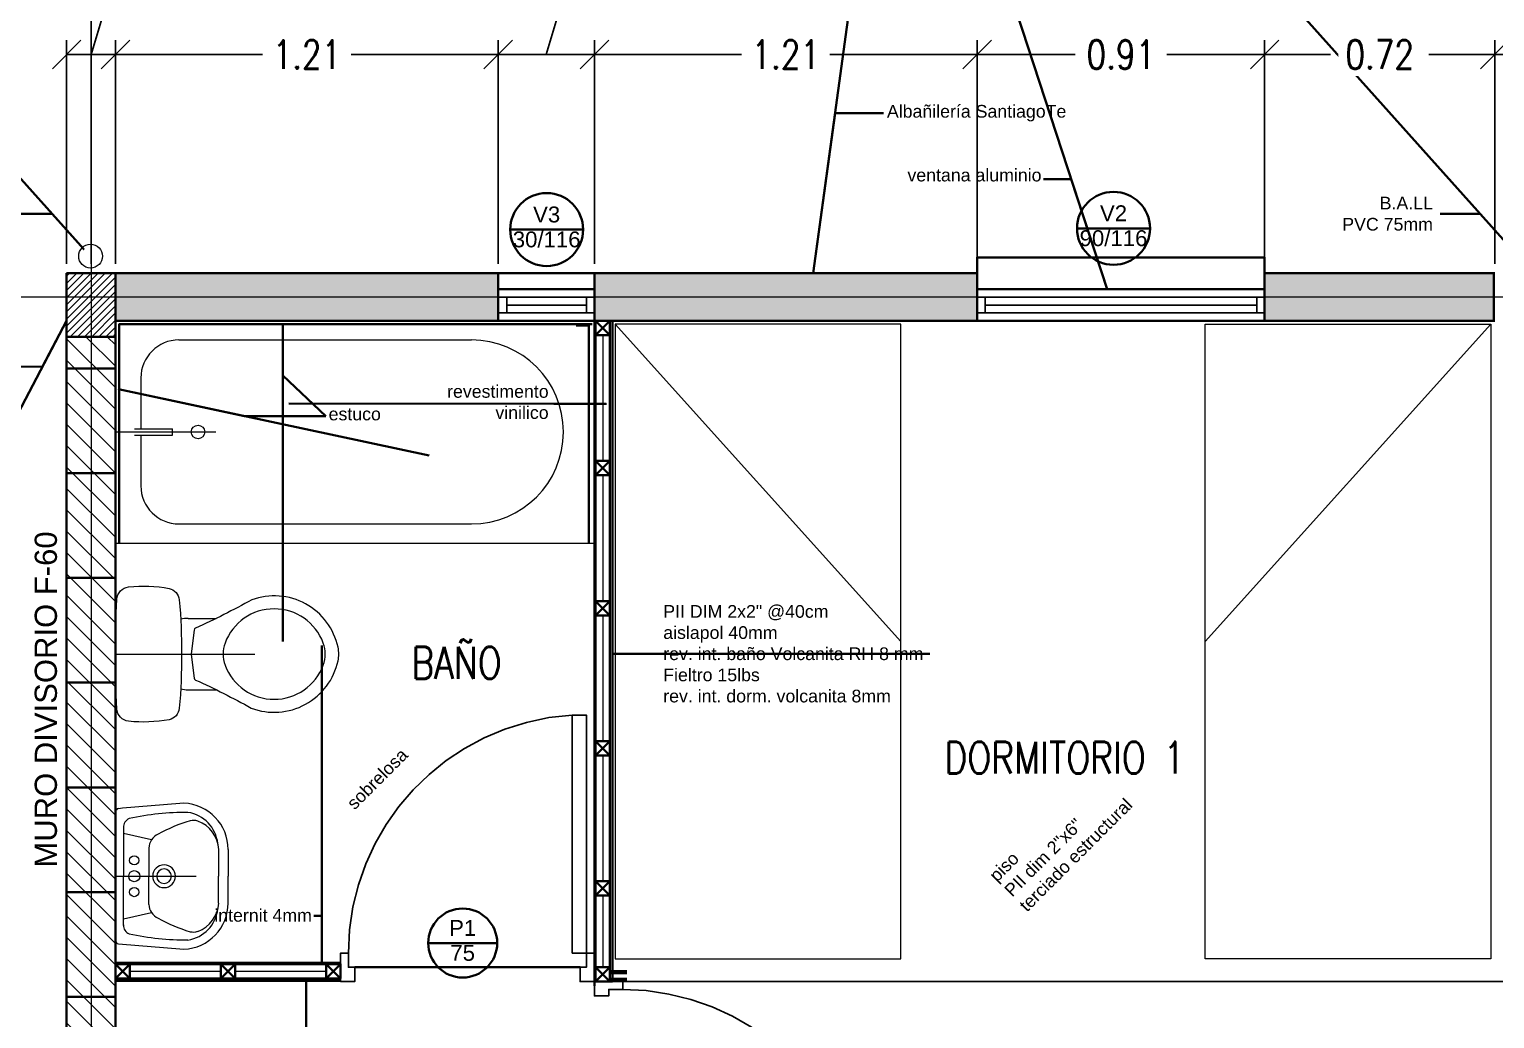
# Model space of a CAD drawing. Header units: metres. Extents: x 45 to 666, y -23 to 325.
# Drawn here: x 159.772 to 164.39, y 47.902 to 51.02 of the extents above; entities that cross this region are included whole.
import ezdxf
from ezdxf.enums import TextEntityAlignment as Align

# ---------------------------------------------------------------- set-up
doc = ezdxf.new("R2010")
doc.units = ezdxf.units.M
doc.header["$LTSCALE"] = 5
doc.header["$MEASUREMENT"] = 0
doc.linetypes.add('HIDDEN', pattern=[0.375, 0.25, -0.125])
doc.layers.get('0').update_dxf_attribs({"color": 30})
doc.layers.get('DEFPOINTS').update_dxf_attribs({"color": 210})
for name, color, linetype, lineweight in [('A-ANNO-DIMS', 3, 'Continuous', 18), ('A-ANNO-NOTE', 7, 'Continuous', 35), ('A-ANNO-SYMB', 3, 'Continuous', 18), ('A-ANNO-TEXT', 3, 'Continuous', 18), ('A-DOOR-FULL', 4, 'Continuous', 25), ('A-FLOR-FTPT', 6, 'Continuous', 70), ('A-FLOR-LEVL', 7, 'Continuous', 35), ('A-FURN', 8, 'Continuous', 18), ('A-GLAZ-FULL', 4, 'Continuous', 25), ('A-WALL-BATT', 8, 'BATTING', 18), ('A-WALL-FULL', 7, 'Continuous', 35), ('A-WALL-FULL-EXTR', 7, 'Continuous', 35), ('A-WALL-PATT', 8, 'Continuous', 18)]:
    doc.layers.add(name, color=color, linetype=linetype, lineweight=lineweight)
doc.styles.add('E-ARIAL', font='arial.ttf')
doc.styles.add('E-ROMANS', font='romans.shx', dxfattribs={"width": 0.8})
doc.linetypes.add('BATTING', pattern='A,0.0001,-0.1,[134,ltypeshp.shx,S=0.1,R=0,X=-0.1,Y=0],-0.2,[134,ltypeshp.shx,S=0.1,R=180,X=0.1,Y=0],-0.1', length=0.4001)
doc.dimstyles.new('E-0050_TICK_18', dxfattribs={"dimscale": 0.001, "dimtxt": 90, "dimasz": 90, "dimexe": 45, "dimexo": 30, "dimgap": 45, "dimtad": 0, "dimzin": 0, "dimdsep": 46, "dimtxsty": 'E-ROMANS', "dimblk": 'OBLIQUE', "dimcen": 45, "dimclrd": 256, "dimclre": 256, "dimclrt": 256, "dimadec": 0, "dimazin": 0, "dimtfac": 1, "dimtmove": 1, "dimatfit": 3, "dimldrblk": 'OPEN90', "dimfxl": 1, "dimtfill": 1, "dimtolj": 1, "dimtzin": 0, "dimarcsym": 0})
doc.dimstyles.new('E-0200_TICK_12', dxfattribs={"dimscale": 0.001, "dimtxt": 240, "dimasz": 240, "dimexe": 120, "dimexo": 80, "dimgap": 120, "dimtad": 0, "dimzin": 0, "dimdsep": 46, "dimtxsty": 'E-ROMANS', "dimblk": 'OBLIQUE', "dimcen": 120, "dimclrd": 256, "dimclre": 256, "dimclrt": 256, "dimadec": 0, "dimazin": 0, "dimtfac": 1, "dimtmove": 1, "dimatfit": 3, "dimldrblk": 'OPEN90', "dimfxl": 1, "dimtfill": 1, "dimtolj": 1, "dimtzin": 0, "dimlwd": -1, "dimarcsym": 0})

# ---------------------------------------------------------------- blocks, each defined once
blk = doc.blocks.new('CAMA 90X200')
for p, q in [((0, 0), (-0.9, -1)), ((-0.9, 0), (0, 0)), ((-0.9, -2), (-0.9, 0)), ((0, 0), (0, 0)), ((0, 0), (0, -2)), ((0, -2), (-0.9, -2))]:
    blk.add_line(p, q)
blk = doc.blocks.new('LO-CHEL-MU-PL')
for p, q in [((0, -0.2029), (0, 0.2029)), ((0.025, 0.1555), (0.025, 0)), ((0.1139, 0.115), (0.025, 0.135)), ((0.105, 0.0887), (0.105, 0)), ((0.325, 0.0845), (0.325, 0)), ((0.355, 0.0845), (0.355, 0)), ((0.025, -0.1555), (0.025, 0)), ((0.105, -0.0887), (0.105, 0)), ((0.325, -0.0845), (0.325, 0)), ((0.355, -0.0845), (0.355, 0)), ((0.1139, -0.115), (0.025, -0.135))]:
    blk.add_line(p, q)
at = {"linetype": 'HIDDEN'}
blk.add_line((0, 0), (0.2542, 0), dxfattribs=at)
for centre, radius in [((0.059, 0.05), 0.0145), ((0.059, 0), 0.0175), ((0.059, -0.05), 0.0145)]:
    blk.add_circle(centre, radius)
for centre, radius, start, end in [((-0.07, 0.2029), 0.07, 0, 0), ((0.01, 0.2029), 0.01, 95.1001, 180), ((1.5478, -17.0277), 17.309, 94.41415, 95.10006), ((0.2252, -0.6701), 0.8711, 89.7925, 102.0709), ((0.2093, 0.0845), 0.1457, 0, 87.531), ((0.2116, 0.0909), 0.1114, 6.2822, 81.3527), ((0.0546, 0.1545), 0.0297, 113.1001, 181.936), ((0.3855, -0.3238), 0.5208, 106.7878, 118.8587), ((0.2452, 0.129), 0.0469, 72.3291, 102.5572), ((0.225, 0.0797), 0.1002, 2.7484, 69.8318), ((0.1561, 0.0861), 0.0512, 115.4888, 177.0493), ((0.153, 0), 0.0358, 0, 180), ((0.153, 0), 0.0358, 180, 0), ((0.153, 0), 0.023, 0, 180), ((0.153, 0), 0.023, 180, 0), ((0.1561, -0.0861), 0.0512, 182.9507, 244.5112), ((0.2093, -0.0845), 0.1457, 272.469, 0), ((0.225, -0.0797), 0.1002, 290.1682, 357.2516), ((0.3855, 0.3238), 0.5208, 241.1413, 253.2122), ((0.2116, -0.0909), 0.1114, 278.6473, 353.7178), ((0.0546, -0.1545), 0.0297, 178.064, 246.8999), ((0.2252, 0.6701), 0.8711, 257.9291, 270.2075), ((0.2452, -0.129), 0.0469, 257.4428, 287.6709), ((0.01, -0.2029), 0.01, 180, 264.8999), ((1.5478, 17.0277), 17.309, 264.89994, 265.58585)]:
    blk.add_arc(centre, radius, start, end)
blk = doc.blocks.new('WC-PL')
for p, q in [((0.23, 0.1125), (0.3191, 0.1125)), ((0, 0), (0.4404, 0)), ((0.23, -0.1125), (0.3191, -0.1125))]:
    blk.add_line(p, q)
for points in [[(0.2026, -0.1709, -0.336122), (0.1702, -0.2067, -0.074668), (0.0429, -0.2116, -0.363573), (0.0056, -0.1726, -0.032689), (0.0056, 0.1726, -0.363573), (0.0429, 0.2116, -0.074668), (0.1702, 0.2067, -0.336122), (0.2026, 0.1709, -0.043139)], [(0.2401, 0.0009, 0.062258), (0.2401, -0.0009), (0.2495, -0.0758, 0.261043), (0.2538, -0.0817, -0.021037), (0.4292, -0.1702, 0.457946), (0.7027, -0.0213, 0.107537), (0.7027, 0.0213, 0.454748), (0.4306, 0.171, -0.021211), (0.2538, 0.0817, 0.261043), (0.2495, 0.0758)]]:
    blk.add_lwpolyline(points, format="xyb", close=True)
for centre, radius, start, end in [((0.5014, -0.0225), 0.165, 20.2813, 159.7187), ((0.23, 0.0075), 0.105, 90, 102.6799), ((0.4404, 0), 0.1, 159.7187, 200.2813), ((0.5624, 0), 0.1, 339.7187, 20.2813), ((0.5014, 0.0225), 0.165, 200.2813, 339.7187), ((0.23, -0.0075), 0.105, 257.3201, 270)]:
    blk.add_arc(centre, radius, start, end)
blk = doc.blocks.new('TAG-DOOR')
blk.add_lwpolyline([(-0.435, 0), (0.435, 0)])
blk.add_circle((0, 0), 0.435)
at = {"style": 'E-ARIAL'}
blk.add_attdef('P', text='', height=0.2, dxfattribs=at).set_placement((0, 0.03), align=Align.BOTTOM_CENTER)
blk.add_attdef('80/75', text='', height=0.2, dxfattribs=at).set_placement((0, -0.024), align=Align.TOP_CENTER)
blk = doc.blocks.new('_Oblique')
at = {"color": 0, "linetype": 'ByBlock', "lineweight": -2}
blk.add_line((-0.5, -0.5), (0.5, 0.5), dxfattribs=at)
blk = doc.blocks.new('*D749')
at = {"layer": 'A-ANNO-DIMS', "lineweight": -2, "transparency": 16777216}
for p, q in [((159.9666, 50.9407), (160.0138, 51.0982)), ((160.0138, 51.0982), (160.1038, 51.0982)), ((159.8896, 50.2814), (159.8896, 50.9857)), ((160.0436, 50.2814), (160.0436, 50.9857)), ((159.8896, 50.9407), (160.0436, 50.9407))]:
    blk.add_line(p, q, dxfattribs=at)
at = {"layer": 'DEFPOINTS', "color": 0, "transparency": 16777216}
for p in [(160.0436, 50.9407), (159.8896, 50.2514), (160.0436, 50.2514)]:
    blk.add_point(p, dxfattribs=at)
at = {"layer": 'A-ANNO-DIMS', "lineweight": -2, "transparency": 16777216, "xscale": 0.09, "yscale": 0.09, "zscale": 0.09, "rotation": 180}
blk.add_blockref('_Oblique', (159.8896, 50.9407), dxfattribs=at)
at = {"layer": 'A-ANNO-DIMS', "lineweight": -2, "transparency": 16777216, "xscale": 0.09, "yscale": 0.09, "zscale": 0.09}
blk.add_blockref('_Oblique', (160.0436, 50.9407), dxfattribs=at)
at = {"layer": 'A-ANNO-DIMS', "transparency": 16777216, "insert": (160.2585, 51.0982), "char_height": 0.09, "attachment_point": 5, "style": 'E-ROMANS', "bg_fill": 3, "box_fill_scale": 1.25, "bg_fill_color": 256, "bg_fill_true_color": 13158600, "bg_fill_transparency": 0}
blk.add_mtext('\\A1;0.15', dxfattribs=at)
blk = doc.blocks.new('_Open90')
at = {"color": 0, "linetype": 'ByBlock', "lineweight": -2}
for p, q in [((0, 0), (-1, 0)), ((-0.5, 0.5), (0, 0)), ((0, 0), (-0.5, -0.5))]:
    blk.add_line(p, q, dxfattribs=at)
blk = doc.blocks.new('TAG-WINDOW')
blk.add_lwpolyline([(-0.92, 0), (0.92, 0)])
blk.add_circle((0, 0), 0.92)
at = {"style": 'E-ARIAL'}
blk.add_attdef('V', text='', height=0.4, dxfattribs=at).set_placement((0, 0.06), align=Align.BOTTOM_CENTER)
blk.add_attdef('40/120', text='', height=0.4, dxfattribs=at).set_placement((0, -0.048), align=Align.TOP_CENTER)
blk = doc.blocks.new('*D752')
at = {"layer": 'A-ANNO-DIMS', "lineweight": -2, "transparency": 16777216}
for p, q in [((159.9666, 50.2814), (159.9666, 51.4081)), ((164.4665, 50.2814), (164.4665, 51.4081)), ((159.9666, 51.3631), (162.0618, 51.3631)), ((164.4665, 51.3631), (162.3713, 51.3631))]:
    blk.add_line(p, q, dxfattribs=at)
at = {"layer": 'DEFPOINTS', "color": 0, "transparency": 16777216}
for p in [(164.4665, 51.3631), (159.9666, 50.2514), (164.4665, 50.2514)]:
    blk.add_point(p, dxfattribs=at)
at = {"layer": 'A-ANNO-DIMS', "lineweight": -2, "transparency": 16777216, "xscale": 0.09, "yscale": 0.09, "zscale": 0.09, "rotation": 180}
blk.add_blockref('_Oblique', (159.9666, 51.3631), dxfattribs=at)
at = {"layer": 'A-ANNO-DIMS', "lineweight": -2, "transparency": 16777216, "xscale": 0.09, "yscale": 0.09, "zscale": 0.09}
blk.add_blockref('_Oblique', (164.4665, 51.3631), dxfattribs=at)
at = {"layer": 'A-ANNO-DIMS', "transparency": 16777216, "insert": (162.2166, 51.3631), "char_height": 0.09, "attachment_point": 5, "style": 'E-ROMANS', "bg_fill": 3, "box_fill_scale": 1.25, "bg_fill_color": 256, "bg_fill_true_color": 13158600, "bg_fill_transparency": 0}
blk.add_mtext('\\A1;4.50', dxfattribs=at)
blk = doc.blocks.new('DOOR-75')
for points in [[(-0.07, 0.84), (-0.07, 0.09), (-0.025, 0.09), (-0.025, 0.84), (-0.07, 0.84)], [(-0.775, 0.09), (-0.8, 0.09), (-0.8, 0), (-0.755, 0), (-0.755, 0.045), (-0.775, 0.045), (-0.775, 0.09)], [(-0.025, 0.09), (0, 0.09), (0, 0), (-0.045, 0), (-0.045, 0.045), (-0.025, 0.045), (-0.025, 0.09)]]:
    blk.add_lwpolyline(points)
at = {"linetype": 'HIDDEN'}
blk.add_arc((-0.0225, 0.089), 0.7525, 93.6181, 179.9249, dxfattribs=at)
blk = doc.blocks.new('*D761')
at = {"layer": 'A-ANNO-DIMS', "lineweight": -2, "transparency": 16777216}
for p, q in [((160.0436, 50.2814), (160.0436, 50.9857)), ((161.2496, 50.2814), (161.2496, 50.9857)), ((160.0436, 50.9407), (160.5073, 50.9407)), ((161.2496, 50.9407), (160.7859, 50.9407))]:
    blk.add_line(p, q, dxfattribs=at)
at = {"layer": 'DEFPOINTS', "color": 0, "transparency": 16777216}
for p in [(161.2496, 50.9407), (160.0436, 50.2514), (161.2496, 50.2514)]:
    blk.add_point(p, dxfattribs=at)
at = {"layer": 'A-ANNO-DIMS', "lineweight": -2, "transparency": 16777216, "xscale": 0.09, "yscale": 0.09, "zscale": 0.09, "rotation": 180}
blk.add_blockref('_Oblique', (160.0436, 50.9407), dxfattribs=at)
at = {"layer": 'A-ANNO-DIMS', "lineweight": -2, "transparency": 16777216, "xscale": 0.09, "yscale": 0.09, "zscale": 0.09}
blk.add_blockref('_Oblique', (161.2496, 50.9407), dxfattribs=at)
at = {"layer": 'A-ANNO-DIMS', "transparency": 16777216, "insert": (160.6466, 50.9407), "char_height": 0.09, "attachment_point": 5, "style": 'E-ROMANS', "bg_fill": 3, "box_fill_scale": 1.25, "bg_fill_color": 256, "bg_fill_true_color": 13158600, "bg_fill_transparency": 0}
blk.add_mtext('\\A1;1.21', dxfattribs=at)
blk = doc.blocks.new('*D762')
at = {"layer": 'A-ANNO-DIMS', "lineweight": -2, "transparency": 16777216}
for p, q in [((161.4011, 50.9407), (161.4483, 51.0982)), ((161.4483, 51.0982), (161.5383, 51.0982)), ((161.2496, 50.2814), (161.2496, 50.9857)), ((161.5526, 50.2814), (161.5526, 50.9857)), ((161.2496, 50.9407), (161.5526, 50.9407))]:
    blk.add_line(p, q, dxfattribs=at)
at = {"layer": 'DEFPOINTS', "color": 0, "transparency": 16777216}
for p in [(161.5526, 50.9407), (161.2496, 50.2514), (161.5526, 50.2514)]:
    blk.add_point(p, dxfattribs=at)
at = {"layer": 'A-ANNO-DIMS', "lineweight": -2, "transparency": 16777216, "xscale": 0.09, "yscale": 0.09, "zscale": 0.09, "rotation": 180}
blk.add_blockref('_Oblique', (161.2496, 50.9407), dxfattribs=at)
at = {"layer": 'A-ANNO-DIMS', "lineweight": -2, "transparency": 16777216, "xscale": 0.09, "yscale": 0.09, "zscale": 0.09}
blk.add_blockref('_Oblique', (161.5526, 50.9407), dxfattribs=at)
at = {"layer": 'A-ANNO-DIMS', "transparency": 16777216, "insert": (161.693, 51.0982), "char_height": 0.09, "attachment_point": 5, "style": 'E-ROMANS', "bg_fill": 3, "box_fill_scale": 1.25, "bg_fill_color": 256, "bg_fill_true_color": 13158600, "bg_fill_transparency": 0}
blk.add_mtext('\\A1;0.30', dxfattribs=at)
blk = doc.blocks.new('*D763')
at = {"layer": 'A-ANNO-DIMS', "lineweight": -2, "transparency": 16777216}
for p, q in [((161.5526, 50.2814), (161.5526, 50.9857)), ((162.7586, 50.2814), (162.7586, 50.9857)), ((161.5526, 50.9407), (162.0163, 50.9407)), ((162.7586, 50.9407), (162.2949, 50.9407))]:
    blk.add_line(p, q, dxfattribs=at)
at = {"layer": 'DEFPOINTS', "color": 0, "transparency": 16777216}
for p in [(162.7586, 50.9407), (161.5526, 50.2514), (162.7586, 50.2514)]:
    blk.add_point(p, dxfattribs=at)
at = {"layer": 'A-ANNO-DIMS', "lineweight": -2, "transparency": 16777216, "xscale": 0.09, "yscale": 0.09, "zscale": 0.09, "rotation": 180}
blk.add_blockref('_Oblique', (161.5526, 50.9407), dxfattribs=at)
at = {"layer": 'A-ANNO-DIMS', "lineweight": -2, "transparency": 16777216, "xscale": 0.09, "yscale": 0.09, "zscale": 0.09}
blk.add_blockref('_Oblique', (162.7586, 50.9407), dxfattribs=at)
at = {"layer": 'A-ANNO-DIMS', "transparency": 16777216, "insert": (162.1556, 50.9407), "char_height": 0.09, "attachment_point": 5, "style": 'E-ROMANS', "bg_fill": 3, "box_fill_scale": 1.25, "bg_fill_color": 256, "bg_fill_true_color": 13158600, "bg_fill_transparency": 0}
blk.add_mtext('\\A1;1.21', dxfattribs=at)
blk = doc.blocks.new('*D352')
at = {"layer": 'A-ANNO-DIMS', "lineweight": -2, "transparency": 16777216}
for p, q in [((162.7586, 50.2814), (162.7586, 50.9857)), ((163.6646, 50.2814), (163.6646, 50.9857)), ((162.7586, 50.9407), (163.0671, 50.9407)), ((163.6646, 50.9407), (163.356, 50.9407))]:
    blk.add_line(p, q, dxfattribs=at)
at = {"layer": 'DEFPOINTS', "color": 0, "transparency": 16777216}
for p in [(163.6646, 50.9407), (162.7586, 50.2514), (163.6646, 50.2514)]:
    blk.add_point(p, dxfattribs=at)
at = {"layer": 'A-ANNO-DIMS', "lineweight": -2, "transparency": 16777216, "xscale": 0.09, "yscale": 0.09, "zscale": 0.09, "rotation": 180}
blk.add_blockref('_Oblique', (162.7586, 50.9407), dxfattribs=at)
at = {"layer": 'A-ANNO-DIMS', "lineweight": -2, "transparency": 16777216, "xscale": 0.09, "yscale": 0.09, "zscale": 0.09}
blk.add_blockref('_Oblique', (163.6646, 50.9407), dxfattribs=at)
at = {"layer": 'A-ANNO-DIMS', "transparency": 16777216, "insert": (163.2116, 50.9407), "char_height": 0.09, "attachment_point": 5, "style": 'E-ROMANS', "bg_fill": 3, "box_fill_scale": 1.25, "bg_fill_color": 256, "bg_fill_true_color": 13158600, "bg_fill_transparency": 0}
blk.add_mtext('\\A1;0.91', dxfattribs=at)
blk = doc.blocks.new('A$C6C7A155F')
for p, q in [((0, 0.7), (0, 0)), ((0, 0.7), (1.509, 0.7)), ((1.509, 0), (1.509, 0.7)), ((0.2, 0.64), (1.1217, 0.64)), ((0.08, 0.52), (0.08, 0.36)), ((0.06, 0.36), (0.18, 0.36)), ((0.06, 0.34), (0.18, 0.34)), ((0.08, 0.34), (0.08, 0.18)), ((0.18, 0.34), (0.18, 0.36)), ((0.1999, 0.06), (1.1215, 0.06)), ((0, 0), (1.509, 0))]:
    blk.add_line(p, q)
blk.add_lwpolyline([(0, 0.35), (0.3162, 0.35)])
blk.add_circle((0.26, 0.35), 0.0213)
for centre, radius, start, end in [((0.2, 0.52), 0.12, 90, 180), ((1.1215, 0.35), 0.29, 270, 90), ((0.2, 0.18), 0.12, 180, 270)]:
    blk.add_arc(centre, radius, start, end)
blk = doc.blocks.new('*D790')
at = {"layer": 'A-ANNO-DIMS', "lineweight": -2, "transparency": 16777216}
for p, q in [((163.6646, 50.2814), (163.6646, 50.9857)), ((164.3895, 50.2814), (164.3895, 50.9857)), ((163.6646, 50.9407), (163.8723, 50.9407)), ((164.3895, 50.9407), (164.1818, 50.9407))]:
    blk.add_line(p, q, dxfattribs=at)
at = {"layer": 'DEFPOINTS', "color": 0, "transparency": 16777216}
for p in [(164.3895, 50.9407), (163.6646, 50.2514), (164.3895, 50.2514)]:
    blk.add_point(p, dxfattribs=at)
at = {"layer": 'A-ANNO-DIMS', "lineweight": -2, "transparency": 16777216, "xscale": 0.09, "yscale": 0.09, "zscale": 0.09, "rotation": 180}
blk.add_blockref('_Oblique', (163.6646, 50.9407), dxfattribs=at)
at = {"layer": 'A-ANNO-DIMS', "lineweight": -2, "transparency": 16777216, "xscale": 0.09, "yscale": 0.09, "zscale": 0.09}
blk.add_blockref('_Oblique', (164.3895, 50.9407), dxfattribs=at)
at = {"layer": 'A-ANNO-DIMS', "transparency": 16777216, "insert": (164.0271, 50.9407), "char_height": 0.09, "attachment_point": 5, "style": 'E-ROMANS', "bg_fill": 3, "box_fill_scale": 1.25, "bg_fill_color": 256, "bg_fill_true_color": 13158600, "bg_fill_transparency": 0}
blk.add_mtext('\\A1;0.72', dxfattribs=at)
blk = doc.blocks.new('*D791')
at = {"layer": 'A-ANNO-DIMS', "lineweight": -2, "transparency": 16777216}
for p, q in [((164.4665, 50.9407), (164.5138, 51.0982)), ((164.5138, 51.0982), (164.6038, 51.0982)), ((164.3895, 50.2814), (164.3895, 50.9857)), ((164.5435, 50.2814), (164.5435, 50.9857)), ((164.3895, 50.9407), (164.5435, 50.9407))]:
    blk.add_line(p, q, dxfattribs=at)
at = {"layer": 'DEFPOINTS', "color": 0, "transparency": 16777216}
for p in [(164.5435, 50.9407), (164.3895, 50.2514), (164.5435, 50.2514)]:
    blk.add_point(p, dxfattribs=at)
at = {"layer": 'A-ANNO-DIMS', "lineweight": -2, "transparency": 16777216, "xscale": 0.09, "yscale": 0.09, "zscale": 0.09, "rotation": 180}
blk.add_blockref('_Oblique', (164.3895, 50.9407), dxfattribs=at)
at = {"layer": 'A-ANNO-DIMS', "lineweight": -2, "transparency": 16777216, "xscale": 0.09, "yscale": 0.09, "zscale": 0.09}
blk.add_blockref('_Oblique', (164.5435, 50.9407), dxfattribs=at)
at = {"layer": 'A-ANNO-DIMS', "transparency": 16777216, "insert": (164.7585, 51.0982), "char_height": 0.09, "attachment_point": 5, "style": 'E-ROMANS', "bg_fill": 3, "box_fill_scale": 1.25, "bg_fill_color": 256, "bg_fill_true_color": 13158600, "bg_fill_transparency": 0}
blk.add_mtext('\\A1;0.15', dxfattribs=at)
blk = doc.blocks.new('*D185')
at = {"layer": 'A-ANNO-DIMS', "lineweight": -2, "transparency": 16777216}
for p, q in [((161.6396, 48.0194), (165.0856, 48.0194)), ((165.0406, 48.0194), (165.0406, 47.7741)), ((165.0406, 47.2194), (165.0406, 47.4646)), ((161.7296, 47.2194), (165.0856, 47.2194))]:
    blk.add_line(p, q, dxfattribs=at)
at = {"layer": 'DEFPOINTS', "color": 0, "transparency": 16777216}
for p in [(161.6096, 48.0194), (161.6996, 47.2194), (165.0406, 47.2194)]:
    blk.add_point(p, dxfattribs=at)
at = {"layer": 'A-ANNO-DIMS', "lineweight": -2, "transparency": 16777216, "xscale": 0.09, "yscale": 0.09, "zscale": 0.09}
for p, rotation in [((165.0406, 48.0194), 90), ((165.0406, 47.2194), 270)]:
    blk.add_blockref('_Oblique', p, dxfattribs=dict(at, rotation=rotation))
at = {"layer": 'A-ANNO-DIMS', "transparency": 16777216, "insert": (165.0406, 47.6194), "char_height": 0.09, "attachment_point": 5, "rotation": 90, "style": 'E-ROMANS', "bg_fill": 3, "box_fill_scale": 1.25, "bg_fill_color": 256, "bg_fill_true_color": 13158600, "bg_fill_transparency": 0}
blk.add_mtext('\\A1;0.80', dxfattribs=at)
blk = doc.blocks.new('*D206')
at = {"layer": 'A-ANNO-DIMS', "lineweight": -2, "transparency": 16777216}
for p, q in [((159.9666, 50.9407), (160.0138, 51.0982)), ((160.0138, 51.0982), (160.1038, 51.0982)), ((159.8896, 50.2814), (159.8896, 50.9857)), ((160.0436, 50.2814), (160.0436, 50.9857)), ((159.8896, 50.9407), (160.0436, 50.9407))]:
    blk.add_line(p, q, dxfattribs=at)
at = {"layer": 'DEFPOINTS', "color": 0, "transparency": 16777216}
for p in [(160.0436, 50.9407), (159.8896, 50.2514), (160.0436, 50.2514)]:
    blk.add_point(p, dxfattribs=at)
at = {"layer": 'A-ANNO-DIMS', "lineweight": -2, "transparency": 16777216, "xscale": 0.09, "yscale": 0.09, "zscale": 0.09, "rotation": 180}
blk.add_blockref('_Oblique', (159.8896, 50.9407), dxfattribs=at)
at = {"layer": 'A-ANNO-DIMS', "lineweight": -2, "transparency": 16777216, "xscale": 0.09, "yscale": 0.09, "zscale": 0.09}
blk.add_blockref('_Oblique', (160.0436, 50.9407), dxfattribs=at)
at = {"layer": 'A-ANNO-DIMS', "transparency": 16777216, "insert": (160.2585, 51.0982), "char_height": 0.09, "attachment_point": 5, "style": 'E-ROMANS', "bg_fill": 3, "box_fill_scale": 1.25, "bg_fill_color": 256, "bg_fill_true_color": 13158600, "bg_fill_transparency": 0}
blk.add_mtext('\\A1;0.15', dxfattribs=at)

msp = doc.modelspace()

# ---------------------------------------------------------------- hatches: boundary and pattern name
at = {"layer": 'A-WALL-PATT'}
h = msp.add_hatch(dxfattribs=at)
h.set_pattern_fill('BRASS', color=256, scale=0.01, angle=45, style=0)
h.set_pattern_definition([(45, (0, 0), (-0.04490128, 0.04490128), []), (45, (-0.02245, 0.02245), (-0.04490128, 0.04490128), [0.03175, -0.015875])])
h.paths.add_polyline_path([(161.2496, 50.2514), (160.0436, 50.2514), (160.0436, 50.1014), (161.2496, 50.1014)])
h.paths.add_polyline_path([(162.7586, 50.2514), (161.5526, 50.2514), (161.5526, 50.1014), (161.6016, 50.1014), (162.7586, 50.1014)])
h.paths.add_polyline_path([(164.3895, 50.2514), (163.6646, 50.2514), (163.6646, 50.1014), (164.3895, 50.1014)])
h.paths.add_polyline_path([(164.3895, 44.2514), (163.6646, 44.2514), (163.6646, 44.1014), (164.3895, 44.1014)])
h.paths.add_polyline_path([(162.7586, 44.2514), (160.0436, 44.2514), (160.0436, 44.1014), (162.7586, 44.1014)])
h = msp.add_hatch(dxfattribs=at)
h.set_pattern_fill('LINE', color=256, scale=0.015, angle=135, style=0)
h.set_pattern_definition([(135, (4.5, -20.194488), (-0.03367596, -0.03367596), [])])
h.paths.add_polyline_path([(159.8895, 49.6214), (160.0435, 49.6214), (160.0435, 49.9514), (159.8895, 49.9514)])
h.paths.add_polyline_path([(159.8895, 49.2914), (160.0435, 49.2914), (160.0435, 49.6214), (159.8895, 49.6214)])
h.paths.add_polyline_path([(159.8895, 48.9614), (160.0435, 48.9614), (160.0435, 49.2914), (159.8895, 49.2914)])
h.paths.add_polyline_path([(159.8895, 48.6314), (160.0435, 48.6314), (160.0435, 48.9614), (159.8895, 48.9614)])
h.paths.add_polyline_path([(160.0435, 48.6314), (159.8895, 48.6314), (159.8895, 48.3014), (160.0435, 48.3014)])
h.paths.add_polyline_path([(160.0435, 48.3014), (159.8895, 48.3014), (159.8895, 47.9714), (160.0435, 47.9714)])
h.paths.add_polyline_path([(160.0435, 47.9714), (159.8895, 47.9714), (159.8895, 47.6414), (160.0435, 47.6414)])
h.paths.add_polyline_path([(160.0435, 47.6414), (159.8895, 47.6414), (159.8895, 47.3114), (160.0435, 47.3114)])
h.paths.add_polyline_path([(160.0435, 47.0414), (159.8895, 47.0414), (159.8895, 46.7114), (160.0435, 46.7114)])
h.paths.add_polyline_path([(160.0435, 46.7114), (159.8895, 46.7114), (159.8895, 46.3814), (160.0435, 46.3814)])
h.paths.add_polyline_path([(160.0435, 46.3814), (159.8895, 46.3814), (159.8895, 46.0514), (160.0435, 46.0514)])
h.paths.add_polyline_path([(160.0435, 46.0514), (159.8895, 46.0514), (159.8895, 45.7214), (160.0435, 45.7214)])
h.paths.add_polyline_path([(160.0435, 45.7214), (159.8895, 45.7214), (159.8895, 45.3914), (160.0435, 45.3914)])
h.paths.add_polyline_path([(160.0435, 45.3914), (159.8895, 45.3914), (159.8895, 45.0614), (160.0435, 45.0614)])
h.paths.add_polyline_path([(160.0435, 45.0614), (159.8895, 45.0614), (159.8895, 44.7314), (160.0435, 44.7314)])
h.paths.add_polyline_path([(160.0435, 44.7314), (159.8895, 44.7314), (159.8895, 44.4014), (160.0435, 44.4014)])
h.paths.add_polyline_path([(159.8895, 44.3014), (160.0435, 44.3014), (160.0435, 44.4014), (159.8895, 44.4014)])
h.paths.add_polyline_path([(160.0435, 50.0514), (159.8895, 50.0514), (159.8895, 49.9514), (160.0435, 49.9514)])

# ---------------------------------------------------------------- linework, layer by layer
at = {"layer": 'A-ANNO-SYMB', "ltscale": 2}
for points in [[(165.8165, 50.1764), (159.2224, 50.1764)], [(165.8165, 50.1764), (159.8896, 50.1764)]]:
    msp.add_lwpolyline(points, dxfattribs=at)
at = {"layer": 'A-FLOR-LEVL'}
for p, q in [((161.5566, 50.1014), (161.6016, 50.0564)), ((161.6016, 50.1014), (161.5566, 50.0564)), ((161.5566, 50.0564), (161.5566, 49.6599)), ((161.6016, 50.0564), (161.6016, 49.6599)), ((161.5566, 49.6599), (161.6016, 49.6149)), ((161.6016, 49.6599), (161.5566, 49.6149)), ((161.5566, 49.6149), (161.5566, 49.2184)), ((161.6016, 49.6149), (161.6016, 49.2184)), ((161.5566, 49.2184), (161.6016, 49.1734)), ((161.6016, 49.2184), (161.5566, 49.1734)), ((161.5566, 49.1734), (161.5566, 48.7769)), ((161.6016, 49.1734), (161.6016, 48.7769)), ((161.5566, 48.7769), (161.6016, 48.7319)), ((161.6016, 48.7769), (161.5566, 48.7319)), ((161.5566, 48.7319), (161.5566, 48.3354)), ((161.6016, 48.7319), (161.6016, 48.3354)), ((161.5566, 48.3354), (161.6016, 48.2904)), ((161.6016, 48.3354), (161.5566, 48.2904)), ((161.5566, 48.2904), (161.5566, 48.0644)), ((161.6016, 48.2904), (161.6016, 48.0644)), ((160.0436, 48.0744), (160.0886, 48.0294)), ((160.0886, 48.0744), (160.0436, 48.0294)), ((160.0886, 48.0744), (160.3755, 48.0744)), ((160.3755, 48.0744), (160.4205, 48.0294)), ((160.4205, 48.0744), (160.3755, 48.0294)), ((160.4205, 48.0744), (160.7076, 48.0744)), ((160.7076, 48.0744), (160.7526, 48.0294)), ((160.7526, 48.0744), (160.7076, 48.0294)), ((160.3755, 48.0294), (160.0885, 48.0294)), ((160.4205, 48.0294), (160.7076, 48.0294)), ((160.7976, 48.0644), (161.5076, 48.0644)), ((161.5566, 48.0644), (161.6016, 48.0194)), ((161.6016, 48.0644), (161.5566, 48.0194))]:
    msp.add_line(p, q, dxfattribs=at)
for points in [[(161.2492, 50.2014), (161.5526, 50.2014)], [(162.7586, 50.2014), (163.6646, 50.2014)], [(161.2492, 50.1014), (161.5526, 50.1014)], [(162.7586, 50.1014), (163.6646, 50.1014)]]:
    msp.add_lwpolyline(points, dxfattribs=at)
at = {"layer": 'A-GLAZ-FULL'}
for p, q in [((161.2772, 50.1764), (161.5276, 50.1764)), ((161.5276, 50.1514), (161.2772, 50.1514)), ((162.7836, 50.1764), (163.6396, 50.1764)), ((163.6396, 50.1514), (162.7836, 50.1514)), ((161.2772, 50.1264), (161.5276, 50.1264)), ((162.7836, 50.1264), (163.6396, 50.1264))]:
    msp.add_line(p, q, dxfattribs=at)
for points in [[(161.2492, 50.1264), (161.2772, 50.1264), (161.2772, 50.1764), (161.2492, 50.1764)], [(161.5526, 50.1264), (161.5276, 50.1264), (161.5276, 50.1764), (161.5526, 50.1764)], [(162.7586, 50.1264), (162.7836, 50.1264), (162.7836, 50.1764), (162.7586, 50.1764)], [(163.6646, 50.1264), (163.6396, 50.1264), (163.6396, 50.1764), (163.6646, 50.1764)]]:
    msp.add_lwpolyline(points, dxfattribs=at)
at = {"layer": 'A-WALL-BATT', "ltscale": 0.018}
for p, q in [((161.5791, 50.0564), (161.5791, 49.6599)), ((161.5791, 49.6149), (161.5791, 49.2184)), ((161.5791, 49.1734), (161.5791, 48.7769)), ((161.5791, 48.7319), (161.5791, 48.3354)), ((161.5791, 48.2904), (161.5791, 48.0644)), ((160.0886, 48.0519), (160.3755, 48.0519)), ((160.4205, 48.0519), (160.7076, 48.0519))]:
    msp.add_line(p, q, dxfattribs=at)
at = {"layer": 'A-WALL-FULL'}
msp.add_lwpolyline([(159.8896, 50.2514), (160.0436, 50.2514), (160.0436, 44.1014), (160.0436, 44.1014), (159.8896, 44.1014)], close=True, dxfattribs=at)
for points in [[(159.8895, 50.0514), (160.0435, 50.0514)], [(159.8896, 49.9514), (160.0436, 49.9514)], [(159.8896, 49.9514), (160.0436, 49.9514)], [(159.8896, 49.6214), (160.0436, 49.6214)], [(159.8896, 49.6214), (160.0436, 49.6214)], [(159.8896, 49.2914), (160.0436, 49.2914)], [(159.8896, 49.2914), (160.0436, 49.2914)], [(159.8896, 48.9614), (160.0436, 48.9614)], [(159.8896, 48.9614), (160.0436, 48.9614)], [(159.8896, 48.6314), (160.0436, 48.6314)], [(159.8896, 48.6314), (160.0436, 48.6314)], [(159.8896, 48.3014), (160.0436, 48.3014)], [(159.8896, 48.3014), (160.0436, 48.3014)], [(159.8896, 47.9714), (160.0436, 47.9714)], [(159.8896, 47.9714), (160.0436, 47.9714)]]:
    msp.add_lwpolyline(points, dxfattribs=at)
at = {"layer": 'A-WALL-FULL-EXTR'}
for p, q in [((161.2496, 50.2514), (160.0436, 50.2514)), ((160.0436, 50.1014), (161.2492, 50.1014)), ((161.5526, 50.1014), (161.5526, 48.0064)), ((161.6096, 50.1014), (161.6096, 48.0194)), ((160.0435, 48.0784), (160.7526, 48.0784)), ((160.0435, 48.0214), (160.7526, 48.0214)), ((161.5566, 48.0194), (161.5526, 48.0194)), ((161.6016, 48.0194), (161.6096, 48.0194))]:
    msp.add_line(p, q, dxfattribs=at)
for points in [[(161.5526, 50.2514), (162.7586, 50.2514)], [(163.6646, 50.2514), (164.3895, 50.2514)], [(161.5566, 50.1014), (162.7586, 50.1014)], [(163.6646, 50.1014), (164.3895, 50.1014)], [(161.5451, 50.0914), (160.0556, 50.0914), (160.0556, 49.4014)], [(161.4949, 50.0864), (161.5349, 50.0864), (161.5349, 49.4014)]]:
    msp.add_lwpolyline(points, dxfattribs=at)
for points in [[(161.5566, 50.0564), (161.6016, 50.0564), (161.6016, 50.1014), (161.5566, 50.1014)], [(161.5566, 49.6149), (161.6016, 49.6149), (161.6016, 49.6599), (161.5566, 49.6599)], [(161.5566, 49.1734), (161.6016, 49.1734), (161.6016, 49.2184), (161.5566, 49.2184)], [(161.5566, 48.7319), (161.6016, 48.7319), (161.6016, 48.7769), (161.5566, 48.7769)], [(161.5566, 48.2904), (161.6016, 48.2904), (161.6016, 48.3354), (161.5566, 48.3354)], [(160.0436, 48.0294), (160.0886, 48.0294), (160.0886, 48.0744), (160.0436, 48.0744)], [(160.3755, 48.0294), (160.4205, 48.0294), (160.4205, 48.0744), (160.3755, 48.0744)], [(160.7076, 48.0294), (160.7526, 48.0294), (160.7526, 48.0744), (160.7076, 48.0744)], [(161.5566, 48.0194), (161.6016, 48.0194), (161.6016, 48.0644), (161.5566, 48.0644)]]:
    msp.add_lwpolyline(points, close=True, dxfattribs=at)

# ---------------------------------------------------------------- block references
at = {"layer": 'A-ANNO-NOTE'}
for name, p, xscale, yscale, zscale, values in [('TAG-WINDOW', (161.4022, 50.3892), 0.125, 0.125, 0.125, {'V': 'V3', '40/120': '30/116'}), ('TAG-WINDOW', (163.1884, 50.393), 0.125, 0.125, 0.125, {'V': 'V2', '40/120': '90/116'}), ('TAG-DOOR', (161.1376, 48.1409), 0.25, 0.25, 0.25, {'P': 'P1', '80/75': '75'})]:
    msp.add_blockref(name, p, dxfattribs=dict(at, xscale=xscale, yscale=yscale, zscale=zscale)).add_auto_attribs(values)
at = {"layer": 'A-DOOR-FULL'}
msp.add_blockref('DOOR-75', (161.5526, 48.0194), dxfattribs=at)
at = {"layer": 'A-FURN'}
for name, p in [('A$C6C7A155F', (160.0436, 49.4014)), ('CAMA 90X200', (164.377, 50.0914)), ('WC-PL', (160.0421, 49.0514)), ('LO-CHEL-MU-PL', (160.0436, 48.3514))]:
    msp.add_blockref(name, p, dxfattribs=at)
at = {"layer": 'A-FURN', "xscale": -1}
msp.add_blockref('CAMA 90X200', (161.6181, 50.0914), dxfattribs=at)

# ---------------------------------------------------------------- texts
at = {"layer": 'A-ANNO-NOTE', "char_height": 0.04, "style": 'E-ARIAL'}
for s, insert, attachment_point in [('ventana aluminio ', (162.5391, 50.5606), 4), ('B.A.LL \\PPVC 75mm ', (164.1949, 50.439), 6), ('revestimento \\Pvinilico ', (161.4084, 49.8455), 6), ('estuco', (160.7152, 49.8077), 4), ('PII DIM 2x2" @40cm\\Paislapol 40mm\\Prev. int. baño Volcanita RH 8 mm\\PFieltro 15lbs\\Prev. int. dorm. volcanita 8mm', (161.7696, 49.0522), 4), ('internit 4mm', (160.6624, 48.2278), 6)]:
    msp.add_mtext(s, dxfattribs=dict(at, insert=insert, attachment_point=attachment_point))
at = {"layer": 'A-ANNO-NOTE', "attachment_point": 4, "style": 'E-ARIAL'}
for s, insert, char_height, rotation in [('MURO DIVISORIO F-60', (159.8245, 48.3786), 0.07, 90), ('sobrelosa', (160.783, 48.5724), 0.04, 45), ('piso\\PPII dim 2"x6"\\Pterciado estructural', (162.8546, 48.2976), 0.04, 45)]:
    msp.add_mtext(s, dxfattribs=dict(at, insert=insert, char_height=char_height, rotation=rotation))
at = {"layer": 'A-ANNO-TEXT', "char_height": 0.1, "attachment_point": 1, "style": 'E-ROMANS'}
for s, insert, width in [('BAÑO', (160.9759, 49.0737), 1.641003), ('DORMITORIO 1', (162.6558, 48.7749), 1.641)]:
    msp.add_mtext(s, dxfattribs=dict(at, insert=insert, width=width))

# ---------------------------------------------------------------- leaders
at = {"layer": 'A-ANNO-NOTE'}
for points in [[(163.1684, 50.2013), (163.0552, 50.5482), (162.9682, 50.5483)], [(160.5709, 50.0914), (160.5709, 49.9289), (160.7063, 49.8015)], [(160.0535, 49.8859), (160.4501, 49.8014), (160.7063, 49.8015)]]:
    msp.add_leader(points, dimstyle='E-0200_TICK_12', override={"dimasz": 0.2, "dimtad": 0, "dimldrblk": 'Open90'}, dxfattribs=at)
at = {"layer": 'A-ANNO-NOTE', "annotation_type": 0, "has_hookline": 1}
for points, hookline_direction, text_width in [([(164.4433, 50.3276), (164.3436, 50.4389), (164.2178, 50.439)], 1, 0.2778), ([(161.5896, 49.8399), (161.4816, 49.84), (161.4253, 49.8399)], 1, 0.3142), ([(160.6933, 48.0784), (160.6933, 48.2261), (160.6683, 48.2261)], 1, 0.3001), ([(161.6095, 49.0521), (161.7057, 49.0521), (161.7638, 49.0522)], 0, 0.8127), ([(160.644, 48.0214), (160.644, 47.6776), (160.7021, 47.6776)], 0, 0.7101)]:
    msp.add_leader(points, dimstyle='E-0200_TICK_12', override={"dimasz": 0.2, "dimtad": 0, "dimldrblk": 'Open90'}, dxfattribs=dict(at, hookline_direction=hookline_direction, text_width=text_width))
at = {"layer": 'A-ANNO-NOTE', "annotation_type": 0, "has_hookline": 1, "hookline_direction": 1, "text_width": 0.2326, "horizontal_direction": (0.999987, 0.005156, 0)}
msp.add_leader([(159.8896, 50.1014), (159.814, 49.9576), (159.727, 49.9571)], dimstyle='E-0200_TICK_12', override={"dimasz": 0.2, "dimtad": 0, "dimldrblk": 'Open90'}, dxfattribs=at)

# ---------------------------------------------------------------- next in the draw order: dimensions: what is measured, and where the dimension line sits
at = {"layer": 'A-ANNO-DIMS'}
dim = msp.add_linear_dim(base=(160.0436, 50.9407), p1=(159.8896, 50.2514), p2=(160.0436, 50.2514), dimstyle='E-0050_TICK_18', dxfattribs=at)
dim.commit()
dim.dimension.update_dxf_attribs({"geometry": '*D749', "text_midpoint": (160.1488, 51.0982)})
dim = msp.add_linear_dim(base=(165.0406, 47.2194), p1=(161.6096, 48.0194), p2=(161.6996, 47.2194), angle=90, dimstyle='E-0050_TICK_18', dxfattribs=at)
dim.commit()
dim.dimension.update_dxf_attribs({"geometry": '*D185', "text_midpoint": (165.0406, 47.6194)})

# ---------------------------------------------------------------- next in the draw order: linework, layer by layer
at = {"layer": 'A-FLOR-FTPT'}
for p, q in [((161.6546, 48.0494), (161.6029, 48.0494)), ((161.6546, 48.0244), (161.6029, 48.0244))]:
    msp.add_line(p, q, dxfattribs=at)
at = {"layer": 'A-FURN'}
msp.add_circle((159.9651, 50.3055), 0.0375, dxfattribs=at)

# ---------------------------------------------------------------- next in the draw order: block references
at = {"layer": 'A-DOOR-FULL', "rotation": 269.9999999999984}
msp.add_blockref('DOOR-75', (161.5526, 47.2194), dxfattribs=at)

# ---------------------------------------------------------------- next in the draw order: leaders
at = {"layer": 'A-ANNO-NOTE'}
msp.add_leader([(159.9433, 50.3276), (159.8436, 50.4389), (159.7178, 50.439)], dimstyle='E-0200_TICK_12', override={"dimasz": 0.2, "dimtad": 0, "dimldrblk": 'Open90'}, dxfattribs=at)

# ---------------------------------------------------------------- next in the draw order: dimensions: what is measured, and where the dimension line sits
at = {"layer": 'A-ANNO-DIMS'}
dim = msp.add_aligned_dim(p1=(159.9666, 50.2514), p2=(164.4665, 50.2514), distance=1.1118, dimstyle='E-0050_TICK_18', dxfattribs=at)
dim.commit()
dim.dimension.update_dxf_attribs({"geometry": '*D752', "text_midpoint": (162.2166, 51.3631)})

# ---------------------------------------------------------------- next in the draw order: linework, layer by layer
at = {"layer": 'A-ANNO-SYMB', "ltscale": 2}
msp.add_lwpolyline([(159.9666, 51.8713), (159.9666, 40.8475)], dxfattribs=at)
at = {"layer": 'A-FLOR-LEVL'}
for p, q in [((161.5526, 50.2514), (161.2496, 50.2514)), ((164.3866, 50.2514), (164.3866, 50.1014))]:
    msp.add_line(p, q, dxfattribs=at)
at = {"layer": 'A-WALL-FULL-EXTR'}
for p, q in [((161.2496, 50.1014), (161.2496, 50.2514)), ((161.5526, 50.1014), (161.5526, 50.2514)), ((162.7586, 50.1014), (162.7586, 50.2514))]:
    msp.add_line(p, q, dxfattribs=at)
msp.add_lwpolyline([(163.6646, 50.2514), (163.6646, 50.1014)], dxfattribs=at)

# ---------------------------------------------------------------- next in the draw order: dimensions: what is measured, and where the dimension line sits
at = {"layer": 'A-ANNO-DIMS'}
dim = msp.add_linear_dim(base=(161.2496, 50.9407), p1=(160.0436, 50.2514), p2=(161.2496, 50.2514), dimstyle='E-0050_TICK_18', dxfattribs=at)
dim.commit()
dim.dimension.update_dxf_attribs({"geometry": '*D761', "text_midpoint": (160.6466, 50.9407)})

# ---------------------------------------------------------------- next in the draw order: linework, layer by layer
at = {"layer": 'A-WALL-FULL'}
msp.add_lwpolyline([(159.8896, 50.2514), (160.0436, 50.2514), (160.0436, 44.1014), (160.0436, 44.1014), (159.8896, 44.1014)], close=True, dxfattribs=at)

# ---------------------------------------------------------------- next in the draw order: dimensions: what is measured, and where the dimension line sits
at = {"layer": 'A-ANNO-DIMS'}
dim = msp.add_linear_dim(base=(161.5526, 50.9407), p1=(161.2496, 50.2514), p2=(161.5526, 50.2514), dimstyle='E-0050_TICK_18', dxfattribs=at)
dim.commit()
dim.dimension.update_dxf_attribs({"geometry": '*D762', "text_midpoint": (161.5833, 51.0982)})

# ---------------------------------------------------------------- next in the draw order: linework, layer by layer
at = {"layer": 'A-FLOR-LEVL'}
msp.add_line((161.2496, 50.2514), (161.2496, 50.1014), dxfattribs=at)
at = {"layer": 'A-WALL-FULL-EXTR'}
msp.add_line((161.2496, 50.2514), (161.2496, 50.1014), dxfattribs=at)

# ---------------------------------------------------------------- next in the draw order: dimensions: what is measured, and where the dimension line sits
at = {"layer": 'A-ANNO-DIMS'}
for base, p1, p2, picture, middle in [((160.0436, 50.9407), (159.8896, 50.2514), (160.0436, 50.2514), '*D206', (160.1488, 51.0982)), ((162.7586, 50.9407), (161.5526, 50.2514), (162.7586, 50.2514), '*D763', (162.1556, 50.9407))]:
    dim = msp.add_linear_dim(base=base, p1=p1, p2=p2, dimstyle='E-0050_TICK_18', dxfattribs=at)
    dim.commit()
    dim.dimension.update_dxf_attribs({"geometry": picture, "text_midpoint": middle})

# ---------------------------------------------------------------- next in the draw order: hatches: boundary and pattern name
at = {"layer": 'A-WALL-PATT'}
h = msp.add_hatch(dxfattribs=at)
h.set_pattern_fill('LINE', color=256, scale=0.005, angle=45, style=0)
h.set_pattern_definition([(45, (4.5, -20.194488), (-0.0112253202, 0.0112253202), [])])
h.paths.add_polyline_path([(160.0435, 50.1014), (160.0069, 50.1014), (160.0069, 50.0514), (160.0435, 50.0514)])
h.paths.add_polyline_path([(160.0069, 50.1014), (159.9665, 50.1014), (159.9665, 50.0514), (160.0069, 50.0514)])
h.paths.add_polyline_path([(159.9665, 50.1014), (159.8895, 50.1014), (159.8895, 50.0514), (159.9665, 50.0514)])
h.paths.add_polyline_path([(160.0435, 50.2514), (159.8895, 50.2514), (159.8895, 50.1014), (160.0435, 50.1014)])

# ---------------------------------------------------------------- next in the draw order: linework, layer by layer
at = {"layer": 'A-FURN'}
msp.add_circle((159.9651, 50.3055), 0.0375, dxfattribs=at)

# ---------------------------------------------------------------- next in the draw order: dimensions: what is measured, and where the dimension line sits
at = {"layer": 'A-ANNO-DIMS'}
dim = msp.add_linear_dim(base=(163.6646, 50.9407), p1=(162.7586, 50.2514), p2=(163.6646, 50.2514), dimstyle='E-0050_TICK_18', dxfattribs=at)
dim.commit()
dim.dimension.update_dxf_attribs({"geometry": '*D352', "text_midpoint": (163.2116, 50.9407)})

# ---------------------------------------------------------------- next in the draw order: leaders
at = {"layer": 'A-ANNO-NOTE', "annotation_type": 0, "has_hookline": 1, "hookline_direction": 1, "text_width": 0.4861}
msp.add_leader([(159.9433, 50.3276), (159.8436, 50.4389), (159.7178, 50.439)], dimstyle='E-0200_TICK_12', override={"dimasz": 0.2, "dimtad": 0, "dimldrblk": 'Open90'}, dxfattribs=at)

# ---------------------------------------------------------------- next in the draw order: linework, layer by layer
at = {"layer": 'A-FLOR-LEVL'}
msp.add_lwpolyline([(162.7586, 50.2514), (162.7586, 50.3014), (163.6646, 50.3014), (163.6646, 50.2514)], dxfattribs=at)

# ---------------------------------------------------------------- next in the draw order: texts
at = {"layer": 'A-ANNO-NOTE', "insert": (162.4744, 50.7558), "char_height": 0.04, "attachment_point": 4, "style": 'E-ARIAL'}
msp.add_mtext('Albañilería SantiagoTe', dxfattribs=at)

# ---------------------------------------------------------------- next in the draw order: leaders
at = {"layer": 'A-ANNO-NOTE', "annotation_type": 0, "has_hookline": 1, "hookline_direction": 0, "text_width": 0.5631}
msp.add_leader([(162.2416, 50.2514), (162.3111, 50.756), (162.4636, 50.7558)], dimstyle='E-0200_TICK_12', override={"dimasz": 0.2, "dimtad": 0, "dimldrblk": 'Open90'}, dxfattribs=at)

# ---------------------------------------------------------------- next in the draw order: dimensions: what is measured, and where the dimension line sits
at = {"layer": 'A-ANNO-DIMS'}
dim = msp.add_linear_dim(base=(164.3895, 50.9407), p1=(163.6646, 50.2514), p2=(164.3895, 50.2514), dimstyle='E-0050_TICK_18', dxfattribs=at)
dim.commit()
dim.dimension.update_dxf_attribs({"geometry": '*D790', "text_midpoint": (164.0271, 50.9407)})

# ---------------------------------------------------------------- next in the draw order: dimensions: what is measured, and where the dimension line sits
dim = msp.add_linear_dim(base=(164.5435, 50.9407), p1=(164.3895, 50.2514), p2=(164.5435, 50.2514), dimstyle='E-0050_TICK_18', dxfattribs=at)
dim.commit()
dim.dimension.update_dxf_attribs({"geometry": '*D791', "text_midpoint": (164.6488, 51.0982)})

doc.saveas('drawing.dxf')
